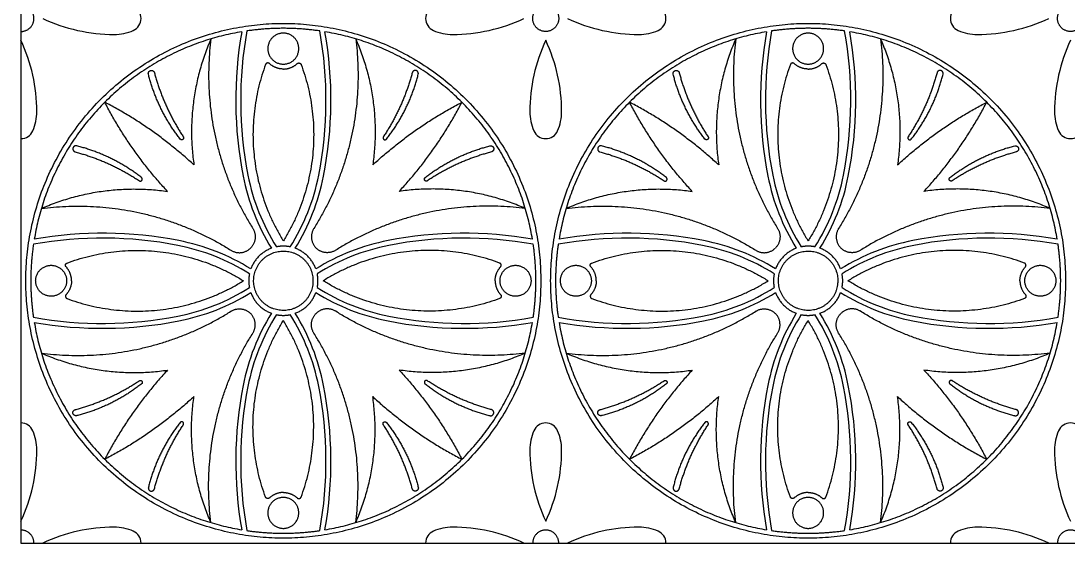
# Model space of a CAD drawing. Header units: millimetres. Extents: x -101 to 102, y -117 to 99.
# Drawn here: x 53.78 to 85.74, y -100.33 to -84.39 of the extents above; entities that cross this region are included whole.
import ezdxf

# ---------------------------------------------------------------- set-up
doc = ezdxf.new("R2010")
doc.units = ezdxf.units.MM
doc.header["$MEASUREMENT"] = 0
doc.layers.add('Layer 03', color=5, linetype='Continuous')

msp = doc.modelspace()

# ---------------------------------------------------------------- linework, layer by layer
at = {"layer": 'Layer 03'}
msp.add_line((53.784, -100.333), (101.825, -100.333), dxfattribs=at)
msp.add_lwpolyline([(53.784, -52.292), (53.784, -100.333)], dxfattribs=at)
for centre, radius, start, end in [((57.054, -84.319), 0.397, 293.5468, 66.4532), ((66.528, -84.319), 0.397, 113.5468, 246.4532), ((73.068, -84.319), 0.397, 293.5468, 66.4532), ((82.542, -84.319), 0.397, 113.5468, 246.4532), ((56.627, -79.691), 5.115, 244.8173, 270), ((66.955, -79.691), 5.115, 270, 295.1827), ((72.64, -79.691), 5.115, 244.8173, 270), ((82.969, -79.691), 5.115, 270, 295.1827), ((49.155, -87.162), 5.115, 360, 25.1827), ((56.627, -83.339), 1.467, 270, 293.5468), ((72.386, -86.811), 12.047, 170.029, 191.1093), ((72.386, -86.811), 11.897, 169.7818, 191.1093), ((51.196, -86.811), 11.897, 348.8907, 10.2182), ((51.196, -86.811), 12.047, 348.8907, 9.971), ((66.955, -83.339), 1.467, 246.4532, 270), ((74.427, -87.162), 5.115, 154.8173, 180), ((65.169, -87.162), 5.115, 360, 25.1827), ((72.64, -83.339), 1.467, 270, 293.5468), ((88.399, -86.811), 12.047, 170.029, 191.1093), ((88.399, -86.811), 11.897, 169.7818, 191.1093), ((67.21, -86.811), 11.897, 348.8907, 10.2182), ((67.21, -86.811), 12.047, 348.8907, 9.971), ((82.969, -83.339), 1.467, 246.4532, 270), ((90.44, -87.162), 5.115, 154.8173, 180), ((52.804, -87.162), 1.467, 336.4532, 0), ((70.778, -87.162), 1.467, 180, 203.5468), ((68.817, -87.162), 1.467, 336.4532, 360), ((86.792, -87.162), 1.467, 180, 203.5468), ((53.784, -87.589), 0.397, 270, 336.4532), ((69.798, -87.589), 0.397, 203.5468, 336.4532), ((85.811, -87.589), 0.397, 203.5468, 336.4532), ((67.017, -87.865), 6.576, 191.1093, 211.8347), ((67.017, -87.865), 6.426, 191.1093, 212.222), ((56.565, -87.865), 6.426, 327.778, 348.8907), ((56.565, -87.865), 6.576, 328.1653, 348.8907), ((83.031, -87.865), 6.576, 191.1093, 211.8347), ((83.031, -87.865), 6.426, 191.1093, 212.222), ((72.578, -87.865), 6.426, 327.778, 348.8907), ((72.578, -87.865), 6.576, 328.1653, 348.8907), ((56.276, -102.921), 11.897, 78.8907, 100.2182), ((56.276, -102.921), 12.047, 78.8907, 99.971), ((67.306, -102.921), 12.047, 80.029, 101.1093), ((67.306, -102.921), 11.897, 79.7818, 101.1093), ((72.289, -102.921), 11.897, 78.8907, 100.2182), ((72.289, -102.921), 12.047, 78.8907, 99.971), ((83.32, -102.921), 12.047, 80.029, 101.1093), ((83.32, -102.921), 11.897, 79.7818, 101.1093), ((57.33, -97.552), 6.426, 57.778, 78.8907), ((57.33, -97.552), 6.576, 58.1653, 78.8907), ((66.252, -97.552), 6.576, 101.1093, 121.8347), ((66.252, -97.552), 6.426, 101.1093, 122.222), ((73.344, -97.552), 6.426, 57.778, 78.8907), ((73.344, -97.552), 6.576, 58.1653, 78.8907), ((82.266, -97.552), 6.576, 101.1093, 121.8347), ((82.266, -97.552), 6.426, 101.1093, 122.222), ((57.33, -87.1), 6.426, 281.1093, 302.222), ((66.252, -87.1), 6.426, 237.778, 258.8907), ((73.344, -87.1), 6.426, 281.1093, 302.222), ((82.266, -87.1), 6.426, 237.778, 258.8907), ((57.33, -87.1), 6.576, 281.1093, 301.8347), ((66.252, -87.1), 6.576, 238.1653, 258.8907), ((73.344, -87.1), 6.576, 281.1093, 301.8347), ((82.266, -87.1), 6.576, 238.1653, 258.8907), ((56.276, -81.731), 11.897, 259.7818, 281.1093), ((56.276, -81.731), 12.047, 260.029, 281.1093), ((67.017, -96.787), 6.576, 148.1653, 168.8907), ((67.017, -96.787), 6.426, 147.778, 168.8907), ((56.565, -96.787), 6.426, 11.1093, 32.222), ((56.565, -96.787), 6.576, 11.1093, 31.8347), ((67.306, -81.731), 12.047, 258.8907, 279.971), ((67.306, -81.731), 11.897, 258.8907, 280.2182), ((72.289, -81.731), 11.897, 259.7818, 281.1093), ((72.289, -81.731), 12.047, 260.029, 281.1093), ((83.031, -96.787), 6.576, 148.1653, 168.8907), ((83.031, -96.787), 6.426, 147.778, 168.8907), ((72.578, -96.787), 6.426, 11.1093, 32.222), ((72.578, -96.787), 6.576, 11.1093, 31.8347), ((83.32, -81.731), 12.047, 258.8907, 279.971), ((83.32, -81.731), 11.897, 258.8907, 280.2182), ((72.386, -97.841), 12.047, 168.8907, 189.971), ((51.196, -97.841), 12.047, 350.029, 11.1093), ((88.399, -97.841), 12.047, 168.8907, 189.971), ((67.21, -97.841), 12.047, 350.029, 11.1093), ((72.386, -97.841), 11.897, 168.8907, 190.2182), ((51.196, -97.841), 11.897, 349.7818, 11.1093), ((88.399, -97.841), 11.897, 168.8907, 190.2182), ((67.21, -97.841), 11.897, 349.7818, 11.1093), ((53.784, -97.063), 0.397, 23.5468, 90), ((69.798, -97.063), 0.397, 23.5468, 156.4532), ((85.811, -97.063), 0.397, 23.5468, 156.4532), ((52.804, -97.49), 1.467, 0, 23.5468), ((70.778, -97.49), 1.467, 156.4532, 180), ((68.817, -97.49), 1.467, 360, 23.5468), ((86.792, -97.49), 1.467, 156.4532, 180), ((49.155, -97.49), 5.115, 334.8173, 0), ((74.427, -97.49), 5.115, 180, 205.1827), ((65.169, -97.49), 5.115, 334.8173, 0), ((90.44, -97.49), 5.115, 180, 205.1827), ((56.627, -104.962), 5.115, 90, 115.1827), ((56.627, -101.314), 1.467, 66.4532, 90), ((57.054, -100.333), 0.397, 360, 66.4532), ((66.528, -100.333), 0.397, 113.5468, 180), ((66.955, -101.314), 1.467, 90, 113.5468), ((66.955, -104.962), 5.115, 64.8173, 90), ((72.64, -104.962), 5.115, 90, 115.1827), ((72.64, -101.314), 1.467, 66.4532, 90), ((73.068, -100.333), 0.397, 360, 66.4532), ((82.542, -100.333), 0.397, 113.5468, 180), ((82.969, -101.314), 1.467, 90, 113.5468), ((82.969, -104.962), 5.115, 64.8173, 90)]:
    msp.add_arc(centre, radius, start, end, dxfattribs=at)
for points, weights, knots in [([(53.784, -84.717), (54.181, -84.717), (54.181, -84.319), (54.181, -83.922), (53.784, -83.922)], [1, 0.707106781187, 1, 0.707106781187, 1], [2.535288, 2.535288, 2.535288, 3.250957, 3.250957, 3.966625, 3.966625, 3.966625]), ([(70.059, -84.618), (70.358, -84.357), (70.097, -84.058), (69.835, -83.759), (69.536, -84.02), (69.237, -84.282), (69.499, -84.581), (69.76, -84.88), (70.059, -84.618)], [1, 0.707106781187, 1, 0.707106781187, 1, 0.707106781187, 1, 0.707106781187, 1], [0, 0, 0, 0.715668, 0.715668, 1.431337, 1.431337, 2.147005, 2.147005, 2.862674, 2.862674, 2.862674]), ([(86.073, -84.618), (86.372, -84.357), (86.11, -84.058), (85.849, -83.759), (85.55, -84.02), (85.251, -84.282), (85.513, -84.581), (85.774, -84.88), (86.073, -84.618)], [1, 0.707106781187, 1, 0.707106781187, 1, 0.707106781187, 1, 0.707106781187, 1], [0, 0, 0, 0.715668, 0.715668, 1.431337, 1.431337, 2.147005, 2.147005, 2.862674, 2.862674, 2.862674]), ([(69.648, -92.326), (69.648, -84.47), (61.791, -84.47), (53.934, -84.47), (53.934, -92.326), (53.934, -100.183), (61.791, -100.183), (69.648, -100.183), (69.648, -92.326)], [1, 0.707106781187, 1, 0.707106781187, 1, 0.707106781187, 1, 0.707106781187, 1], [0, 0, 0, 12.095132, 12.095132, 24.190263, 24.190263, 36.285395, 36.285395, 48.380527, 48.380527, 48.380527]), ([(85.661, -92.326), (85.661, -84.47), (77.805, -84.47), (69.948, -84.47), (69.948, -92.326), (69.948, -100.183), (77.805, -100.183), (85.661, -100.183), (85.661, -92.326)], [1, 0.707106781187, 1, 0.707106781187, 1, 0.707106781187, 1, 0.707106781187, 1], [0, 0, 0, 12.095132, 12.095132, 24.190263, 24.190263, 36.285395, 36.285395, 48.380527, 48.380527, 48.380527]), ([(61.791, -85.713), (61.318, -85.713), (61.318, -85.24), (61.318, -84.768), (61.791, -84.768), (62.263, -84.768), (62.263, -85.24), (62.263, -85.713), (61.791, -85.713)], [1, 0.707106781187, 1, 0.707106781187, 1, 0.707106781187, 1, 0.707106781187, 1], [0, 0, 0, 0.74149, 0.74149, 1.482979, 1.482979, 2.224469, 2.224469, 2.965959, 2.965959, 2.965959]), ([(77.805, -85.713), (77.332, -85.713), (77.332, -85.24), (77.332, -84.768), (77.805, -84.768), (78.277, -84.768), (78.277, -85.24), (78.277, -85.713), (77.805, -85.713)], [1, 0.707106781187, 1, 0.707106781187, 1, 0.707106781187, 1, 0.707106781187, 1], [0, 0, 0, 0.74149, 0.74149, 1.482979, 1.482979, 2.224469, 2.224469, 2.965959, 2.965959, 2.965959]), ([(57.674, -86.022), (57.651, -85.931), (57.742, -85.908), (57.833, -85.884), (57.857, -85.975)], [1, 0.709710540332, 1, 0.709710540332, 1], [0, 0, 0, 0.1478692, 0.1478692, 0.2957383, 0.2957383, 0.2957383]), ([(61.368, -85.697), (61.339, -85.671), (61.301, -85.68), (61.263, -85.689), (61.249, -85.725)], [1, 0.882022710059, 1, 0.882022710059, 1], [0, 0, 0, 0.0718733, 0.0718733, 0.1437467, 0.1437467, 0.1437467]), ([(62.214, -85.697), (62.243, -85.671), (62.281, -85.68), (62.319, -85.689), (62.333, -85.725)], [1, 0.882022710059, 1, 0.882022710059, 1], [0, 0, 0, 0.0718733, 0.0718733, 0.1437467, 0.1437467, 0.1437467]), ([(65.908, -86.022), (65.931, -85.931), (65.84, -85.908), (65.749, -85.884), (65.725, -85.975)], [1, 0.709710540332, 1, 0.709710540332, 1], [0, 0, 0, 0.1478692, 0.1478692, 0.2957383, 0.2957383, 0.2957383]), ([(73.687, -86.022), (73.664, -85.931), (73.755, -85.908), (73.846, -85.884), (73.87, -85.975)], [1, 0.709710540332, 1, 0.709710540332, 1], [0, 0, 0, 0.1478692, 0.1478692, 0.2957383, 0.2957383, 0.2957383]), ([(77.381, -85.697), (77.353, -85.671), (77.315, -85.68), (77.277, -85.689), (77.263, -85.725)], [1, 0.882022710059, 1, 0.882022710059, 1], [0, 0, 0, 0.0718733, 0.0718733, 0.1437467, 0.1437467, 0.1437467]), ([(78.228, -85.697), (78.256, -85.671), (78.295, -85.68), (78.333, -85.689), (78.346, -85.725)], [1, 0.882022710059, 1, 0.882022710059, 1], [0, 0, 0, 0.0718733, 0.0718733, 0.1437467, 0.1437467, 0.1437467]), ([(81.922, -86.022), (81.945, -85.931), (81.854, -85.908), (81.763, -85.884), (81.739, -85.975)], [1, 0.709710540332, 1, 0.709710540332, 1], [0, 0, 0, 0.1478692, 0.1478692, 0.2957383, 0.2957383, 0.2957383]), ([(58.739, -87.931), (58.771, -87.978), (58.724, -88.012), (58.678, -88.045), (58.643, -88)], [1, 0.720840061458, 1, 0.720840061458, 1], [0, 0, 0, 0.0910066, 0.0910066, 0.1820133, 0.1820133, 0.1820133]), ([(64.843, -87.931), (64.811, -87.978), (64.857, -88.012), (64.904, -88.045), (64.939, -88)], [1, 0.720840061458, 1, 0.720840061458, 1], [0, 0, 0, 0.0910066, 0.0910066, 0.1820133, 0.1820133, 0.1820133]), ([(74.753, -87.931), (74.784, -87.978), (74.738, -88.012), (74.692, -88.045), (74.656, -88)], [1, 0.720840061458, 1, 0.720840061458, 1], [0, 0, 0, 0.0910066, 0.0910066, 0.1820133, 0.1820133, 0.1820133]), ([(80.856, -87.931), (80.825, -87.978), (80.871, -88.012), (80.917, -88.045), (80.953, -88)], [1, 0.720840061458, 1, 0.720840061458, 1], [0, 0, 0, 0.0910066, 0.0910066, 0.1820133, 0.1820133, 0.1820133]), ([(55.487, -88.209), (55.396, -88.186), (55.372, -88.277), (55.349, -88.368), (55.44, -88.392)], [1, 0.709710540332, 1, 0.709710540332, 1], [0, 0, 0, 0.1478692, 0.1478692, 0.2957383, 0.2957383, 0.2957383]), ([(68.095, -88.209), (68.186, -88.186), (68.209, -88.277), (68.233, -88.368), (68.142, -88.392)], [1, 0.709710540332, 1, 0.709710540332, 1], [0, 0, 0, 0.1478692, 0.1478692, 0.2957383, 0.2957383, 0.2957383]), ([(71.501, -88.209), (71.41, -88.186), (71.386, -88.277), (71.363, -88.368), (71.453, -88.392)], [1, 0.709710540332, 1, 0.709710540332, 1], [0, 0, 0, 0.1478692, 0.1478692, 0.2957383, 0.2957383, 0.2957383]), ([(84.108, -88.209), (84.2, -88.186), (84.223, -88.277), (84.247, -88.368), (84.156, -88.392)], [1, 0.709710540332, 1, 0.709710540332, 1], [0, 0, 0, 0.1478692, 0.1478692, 0.2957383, 0.2957383, 0.2957383]), ([(57.395, -89.274), (57.443, -89.306), (57.476, -89.26), (57.51, -89.213), (57.465, -89.178)], [1, 0.720840061458, 1, 0.720840061458, 1], [0, 0, 0, 0.0910066, 0.0910066, 0.1820133, 0.1820133, 0.1820133]), ([(66.187, -89.274), (66.139, -89.306), (66.105, -89.26), (66.072, -89.213), (66.117, -89.178)], [1, 0.720840061458, 1, 0.720840061458, 1], [0, 0, 0, 0.0910066, 0.0910066, 0.1820133, 0.1820133, 0.1820133]), ([(73.409, -89.274), (73.457, -89.306), (73.49, -89.26), (73.524, -89.213), (73.479, -89.178)], [1, 0.720840061458, 1, 0.720840061458, 1], [0, 0, 0, 0.0910066, 0.0910066, 0.1820133, 0.1820133, 0.1820133]), ([(82.2, -89.274), (82.153, -89.306), (82.119, -89.26), (82.086, -89.213), (82.131, -89.178)], [1, 0.720840061458, 1, 0.720840061458, 1], [0, 0, 0, 0.0910066, 0.0910066, 0.1820133, 0.1820133, 0.1820133]), ([(62.695, -92.374), (62.743, -91.47), (61.839, -91.422), (60.934, -91.374), (60.886, -92.278), (60.838, -93.183), (61.743, -93.231), (62.647, -93.279), (62.695, -92.374)], [1, 0.707106781187, 1, 0.707106781187, 1, 0.707106781187, 1, 0.707106781187, 1], [0, 0, 0, 1.421558, 1.421558, 2.843116, 2.843116, 4.264675, 4.264675, 5.686233, 5.686233, 5.686233]), ([(78.709, -92.374), (78.757, -91.47), (77.853, -91.422), (76.948, -91.374), (76.9, -92.278), (76.852, -93.183), (77.757, -93.231), (78.661, -93.279), (78.709, -92.374)], [1, 0.707106781187, 1, 0.707106781187, 1, 0.707106781187, 1, 0.707106781187, 1], [0, 0, 0, 1.421558, 1.421558, 2.843116, 2.843116, 4.264675, 4.264675, 5.686233, 5.686233, 5.686233]), ([(55.178, -92.326), (55.178, -91.854), (54.705, -91.854), (54.233, -91.854), (54.233, -92.326), (54.233, -92.799), (54.705, -92.799), (55.178, -92.799), (55.178, -92.326)], [1, 0.707106781187, 1, 0.707106781187, 1, 0.707106781187, 1, 0.707106781187, 1], [0, 0, 0, 0.74149, 0.74149, 1.482979, 1.482979, 2.224469, 2.224469, 2.965959, 2.965959, 2.965959]), ([(55.162, -91.903), (55.135, -91.874), (55.144, -91.836), (55.153, -91.798), (55.19, -91.785)], [1, 0.882022710059, 1, 0.882022710059, 1], [0, 0, 0, 0.0718733, 0.0718733, 0.1437467, 0.1437467, 0.1437467]), ([(68.42, -91.903), (68.447, -91.874), (68.438, -91.836), (68.428, -91.798), (68.392, -91.785)], [1, 0.882022710059, 1, 0.882022710059, 1], [0, 0, 0, 0.0718733, 0.0718733, 0.1437467, 0.1437467, 0.1437467]), ([(68.404, -92.326), (68.404, -92.799), (68.877, -92.799), (69.349, -92.799), (69.349, -92.326), (69.349, -91.854), (68.877, -91.854), (68.404, -91.854), (68.404, -92.326)], [1, 0.707106781187, 1, 0.707106781187, 1, 0.707106781187, 1, 0.707106781187, 1], [0, 0, 0, 0.74149, 0.74149, 1.482979, 1.482979, 2.224469, 2.224469, 2.965959, 2.965959, 2.965959]), ([(71.191, -92.326), (71.191, -91.854), (70.719, -91.854), (70.246, -91.854), (70.246, -92.326), (70.246, -92.799), (70.719, -92.799), (71.191, -92.799), (71.191, -92.326)], [1, 0.707106781187, 1, 0.707106781187, 1, 0.707106781187, 1, 0.707106781187, 1], [0, 0, 0, 0.74149, 0.74149, 1.482979, 1.482979, 2.224469, 2.224469, 2.965959, 2.965959, 2.965959]), ([(71.176, -91.903), (71.149, -91.874), (71.158, -91.836), (71.167, -91.798), (71.204, -91.785)], [1, 0.882022710059, 1, 0.882022710059, 1], [0, 0, 0, 0.0718733, 0.0718733, 0.1437467, 0.1437467, 0.1437467]), ([(84.434, -91.903), (84.46, -91.874), (84.451, -91.836), (84.442, -91.798), (84.405, -91.785)], [1, 0.882022710059, 1, 0.882022710059, 1], [0, 0, 0, 0.0718733, 0.0718733, 0.1437467, 0.1437467, 0.1437467]), ([(84.418, -92.326), (84.418, -92.799), (84.89, -92.799), (85.363, -92.799), (85.363, -92.326), (85.363, -91.854), (84.89, -91.854), (84.418, -91.854), (84.418, -92.326)], [1, 0.707106781187, 1, 0.707106781187, 1, 0.707106781187, 1, 0.707106781187, 1], [0, 0, 0, 0.74149, 0.74149, 1.482979, 1.482979, 2.224469, 2.224469, 2.965959, 2.965959, 2.965959]), ([(55.162, -92.749), (55.135, -92.778), (55.144, -92.816), (55.153, -92.854), (55.19, -92.868)], [1, 0.882022710059, 1, 0.882022710059, 1], [0, 0, 0, 0.0718733, 0.0718733, 0.1437467, 0.1437467, 0.1437467]), ([(68.42, -92.749), (68.447, -92.778), (68.438, -92.816), (68.428, -92.854), (68.392, -92.868)], [1, 0.882022710059, 1, 0.882022710059, 1], [0, 0, 0, 0.0718733, 0.0718733, 0.1437467, 0.1437467, 0.1437467]), ([(71.176, -92.749), (71.149, -92.778), (71.158, -92.816), (71.167, -92.854), (71.204, -92.868)], [1, 0.882022710059, 1, 0.882022710059, 1], [0, 0, 0, 0.0718733, 0.0718733, 0.1437467, 0.1437467, 0.1437467]), ([(84.434, -92.749), (84.46, -92.778), (84.451, -92.816), (84.442, -92.854), (84.405, -92.868)], [1, 0.882022710059, 1, 0.882022710059, 1], [0, 0, 0, 0.0718733, 0.0718733, 0.1437467, 0.1437467, 0.1437467]), ([(57.395, -95.378), (57.443, -95.346), (57.476, -95.393), (57.51, -95.439), (57.465, -95.474)], [1, 0.720840061458, 1, 0.720840061458, 1], [0, 0, 0, 0.0910066, 0.0910066, 0.1820133, 0.1820133, 0.1820133]), ([(66.187, -95.378), (66.139, -95.346), (66.105, -95.393), (66.072, -95.439), (66.117, -95.474)], [1, 0.720840061458, 1, 0.720840061458, 1], [0, 0, 0, 0.0910066, 0.0910066, 0.1820133, 0.1820133, 0.1820133]), ([(73.409, -95.378), (73.457, -95.346), (73.49, -95.393), (73.524, -95.439), (73.479, -95.474)], [1, 0.720840061458, 1, 0.720840061458, 1], [0, 0, 0, 0.0910066, 0.0910066, 0.1820133, 0.1820133, 0.1820133]), ([(82.2, -95.378), (82.153, -95.346), (82.119, -95.393), (82.086, -95.439), (82.131, -95.474)], [1, 0.720840061458, 1, 0.720840061458, 1], [0, 0, 0, 0.0910066, 0.0910066, 0.1820133, 0.1820133, 0.1820133]), ([(55.487, -96.444), (55.396, -96.466), (55.372, -96.376), (55.349, -96.285), (55.44, -96.26)], [1, 0.709710540332, 1, 0.709710540332, 1], [0, 0, 0, 0.1478692, 0.1478692, 0.2957383, 0.2957383, 0.2957383]), ([(68.095, -96.444), (68.186, -96.466), (68.209, -96.376), (68.233, -96.285), (68.142, -96.26)], [1, 0.709710540332, 1, 0.709710540332, 1], [0, 0, 0, 0.1478692, 0.1478692, 0.2957383, 0.2957383, 0.2957383]), ([(71.501, -96.444), (71.41, -96.466), (71.386, -96.376), (71.363, -96.285), (71.453, -96.26)], [1, 0.709710540332, 1, 0.709710540332, 1], [0, 0, 0, 0.1478692, 0.1478692, 0.2957383, 0.2957383, 0.2957383]), ([(84.108, -96.444), (84.2, -96.466), (84.223, -96.376), (84.247, -96.285), (84.156, -96.26)], [1, 0.709710540332, 1, 0.709710540332, 1], [0, 0, 0, 0.1478692, 0.1478692, 0.2957383, 0.2957383, 0.2957383]), ([(58.739, -96.722), (58.771, -96.674), (58.724, -96.641), (58.678, -96.607), (58.643, -96.652)], [1, 0.720840061458, 1, 0.720840061458, 1], [0, 0, 0, 0.0910066, 0.0910066, 0.1820133, 0.1820133, 0.1820133]), ([(64.843, -96.722), (64.811, -96.674), (64.857, -96.641), (64.904, -96.607), (64.939, -96.652)], [1, 0.720840061458, 1, 0.720840061458, 1], [0, 0, 0, 0.0910066, 0.0910066, 0.1820133, 0.1820133, 0.1820133]), ([(74.753, -96.722), (74.784, -96.674), (74.738, -96.641), (74.692, -96.607), (74.656, -96.652)], [1, 0.720840061458, 1, 0.720840061458, 1], [0, 0, 0, 0.0910066, 0.0910066, 0.1820133, 0.1820133, 0.1820133]), ([(80.856, -96.722), (80.825, -96.674), (80.871, -96.641), (80.917, -96.607), (80.953, -96.652)], [1, 0.720840061458, 1, 0.720840061458, 1], [0, 0, 0, 0.0910066, 0.0910066, 0.1820133, 0.1820133, 0.1820133]), ([(57.674, -98.63), (57.651, -98.721), (57.742, -98.745), (57.833, -98.768), (57.857, -98.677)], [1, 0.709710540332, 1, 0.709710540332, 1], [0, 0, 0, 0.1478692, 0.1478692, 0.2957383, 0.2957383, 0.2957383]), ([(65.908, -98.63), (65.931, -98.721), (65.84, -98.745), (65.749, -98.768), (65.725, -98.677)], [1, 0.709710540332, 1, 0.709710540332, 1], [0, 0, 0, 0.1478692, 0.1478692, 0.2957383, 0.2957383, 0.2957383]), ([(73.687, -98.63), (73.664, -98.721), (73.755, -98.745), (73.846, -98.768), (73.87, -98.677)], [1, 0.709710540332, 1, 0.709710540332, 1], [0, 0, 0, 0.1478692, 0.1478692, 0.2957383, 0.2957383, 0.2957383]), ([(81.922, -98.63), (81.945, -98.721), (81.854, -98.745), (81.763, -98.768), (81.739, -98.677)], [1, 0.709710540332, 1, 0.709710540332, 1], [0, 0, 0, 0.1478692, 0.1478692, 0.2957383, 0.2957383, 0.2957383]), ([(61.368, -98.955), (61.339, -98.982), (61.301, -98.973), (61.263, -98.964), (61.249, -98.927)], [1, 0.882022710059, 1, 0.882022710059, 1], [0, 0, 0, 0.0718733, 0.0718733, 0.1437467, 0.1437467, 0.1437467]), ([(61.791, -98.94), (62.263, -98.94), (62.263, -99.412), (62.263, -99.884), (61.791, -99.884), (61.318, -99.884), (61.318, -99.412), (61.318, -98.94), (61.791, -98.94)], [1, 0.707106781187, 1, 0.707106781187, 1, 0.707106781187, 1, 0.707106781187, 1], [0, 0, 0, 0.74149, 0.74149, 1.482979, 1.482979, 2.224469, 2.224469, 2.965959, 2.965959, 2.965959]), ([(62.214, -98.955), (62.243, -98.982), (62.281, -98.973), (62.319, -98.964), (62.333, -98.927)], [1, 0.882022710059, 1, 0.882022710059, 1], [0, 0, 0, 0.0718733, 0.0718733, 0.1437467, 0.1437467, 0.1437467]), ([(77.381, -98.955), (77.353, -98.982), (77.315, -98.973), (77.277, -98.964), (77.263, -98.927)], [1, 0.882022710059, 1, 0.882022710059, 1], [0, 0, 0, 0.0718733, 0.0718733, 0.1437467, 0.1437467, 0.1437467]), ([(77.805, -98.94), (78.277, -98.94), (78.277, -99.412), (78.277, -99.884), (77.805, -99.884), (77.332, -99.884), (77.332, -99.412), (77.332, -98.94), (77.805, -98.94)], [1, 0.707106781187, 1, 0.707106781187, 1, 0.707106781187, 1, 0.707106781187, 1], [0, 0, 0, 0.74149, 0.74149, 1.482979, 1.482979, 2.224469, 2.224469, 2.965959, 2.965959, 2.965959]), ([(78.228, -98.955), (78.256, -98.982), (78.295, -98.973), (78.333, -98.964), (78.346, -98.927)], [1, 0.882022710059, 1, 0.882022710059, 1], [0, 0, 0, 0.0718733, 0.0718733, 0.1437467, 0.1437467, 0.1437467]), ([(70.195, -100.333), (70.195, -99.936), (69.798, -99.936), (69.401, -99.936), (69.401, -100.333)], [1, 0.707106781187, 1, 0.707106781187, 1], [0.388283, 0.388283, 0.388283, 1.103952, 1.103952, 1.81962, 1.81962, 1.81962]), ([(86.209, -100.333), (86.209, -99.936), (85.811, -99.936), (85.414, -99.936), (85.414, -100.333)], [1, 0.707106781187, 1, 0.707106781187, 1], [3.250957, 3.250957, 3.250957, 3.966625, 3.966625, 4.682294, 4.682294, 4.682294])]:
    msp.add_rational_spline(points, weights, degree=2, knots=knots, dxfattribs=at)
for points, weights in [([(62.904, -84.701), (61.791, -84.538), (60.678, -84.701)], [1, 0.989509383949, 1]), ([(78.918, -84.701), (77.805, -84.538), (76.691, -84.701)], [1, 0.989509383949, 1]), ([(60.521, -84.725), (55.096, -85.632), (54.19, -91.056)], [1, 0.813983032114, 1]), ([(59.582, -84.943), (58.773, -86.793), (59.063, -88.791)], [1, 0.961553592503, 1]), ([(59.582, -84.943), (59.183, -88.064), (60.859, -90.727)], [1, 0.941205046371, 1]), ([(64, -84.943), (64.399, -88.064), (62.723, -90.727)], [1, 0.941205046371, 1]), ([(69.392, -91.056), (68.486, -85.632), (63.061, -84.725)], [1, 0.813983032114, 1]), ([(64, -84.943), (64.809, -86.793), (64.519, -88.791)], [1, 0.961553592503, 1]), ([(76.534, -84.725), (71.11, -85.632), (70.203, -91.056)], [1, 0.813983032114, 1]), ([(75.596, -84.943), (74.787, -86.793), (75.076, -88.791)], [1, 0.961553592503, 1]), ([(75.596, -84.943), (75.196, -88.064), (76.873, -90.727)], [1, 0.941205046371, 1]), ([(80.013, -84.943), (80.413, -88.064), (78.736, -90.727)], [1, 0.941205046371, 1]), ([(85.406, -91.056), (84.499, -85.632), (79.075, -84.725)], [1, 0.813983032114, 1]), ([(80.013, -84.943), (80.822, -86.793), (80.533, -88.791)], [1, 0.961553592503, 1]), ([(61.249, -85.725), (60.201, -88.551), (61.791, -91.111)], [1, 0.8980497236, 1]), ([(61.791, -85.863), (61.547, -85.863), (61.368, -85.697)], [1, 0.931018332382, 1]), ([(61.791, -85.863), (62.035, -85.863), (62.214, -85.697)], [1, 0.931018332382, 1]), ([(62.333, -85.725), (63.381, -88.551), (61.791, -91.111)], [1, 0.8980497236, 1]), ([(77.263, -85.725), (76.215, -88.551), (77.805, -91.111)], [1, 0.8980497236, 1]), ([(77.805, -85.863), (77.561, -85.863), (77.381, -85.697)], [1, 0.931018332382, 1]), ([(77.805, -85.863), (78.049, -85.863), (78.228, -85.697)], [1, 0.931018332382, 1]), ([(78.346, -85.725), (79.394, -88.551), (77.805, -91.111)], [1, 0.8980497236, 1]), ([(58.643, -88), (57.948, -87.115), (57.674, -86.022)], [1, 0.978077150988, 1]), ([(57.857, -85.975), (58.137, -87.025), (58.739, -87.931)], [1, 0.986717573799, 1]), ([(65.725, -85.975), (65.445, -87.025), (64.843, -87.931)], [1, 0.986717573799, 1]), ([(64.939, -88), (65.634, -87.115), (65.908, -86.022)], [1, 0.978077150988, 1]), ([(74.656, -88), (73.961, -87.115), (73.687, -86.022)], [1, 0.978077150988, 1]), ([(73.87, -85.975), (74.151, -87.025), (74.753, -87.931)], [1, 0.986717573799, 1]), ([(81.739, -85.975), (81.459, -87.025), (80.856, -87.931)], [1, 0.986717573799, 1]), ([(80.953, -88), (81.648, -87.115), (81.922, -86.022)], [1, 0.978077150988, 1]), ([(59.063, -88.791), (57.832, -87.65), (56.342, -86.877)], [1, 0.990949380545, 1]), ([(58.256, -89.598), (57.114, -88.367), (56.342, -86.877)], [1, 0.990949380545, 1]), ([(64.519, -88.791), (65.75, -87.65), (67.24, -86.877)], [1, 0.990949380545, 1]), ([(65.326, -89.598), (66.468, -88.367), (67.24, -86.877)], [1, 0.990949380545, 1]), ([(75.076, -88.791), (73.845, -87.65), (72.355, -86.877)], [1, 0.990949380545, 1]), ([(74.269, -89.598), (73.128, -88.367), (72.355, -86.877)], [1, 0.990949380545, 1]), ([(80.533, -88.791), (81.764, -87.65), (83.254, -86.877)], [1, 0.990949380545, 1]), ([(81.34, -89.598), (82.481, -88.367), (83.254, -86.877)], [1, 0.990949380545, 1]), ([(55.44, -88.392), (56.49, -88.672), (57.395, -89.274)], [1, 0.986717573799, 1]), ([(57.465, -89.178), (56.579, -88.483), (55.487, -88.209)], [1, 0.978077150988, 1]), ([(66.117, -89.178), (67.003, -88.483), (68.095, -88.209)], [1, 0.978077150988, 1]), ([(68.142, -88.392), (67.092, -88.672), (66.187, -89.274)], [1, 0.986717573799, 1]), ([(71.453, -88.392), (72.504, -88.672), (73.409, -89.274)], [1, 0.986717573799, 1]), ([(73.479, -89.178), (72.593, -88.483), (71.501, -88.209)], [1, 0.978077150988, 1]), ([(82.131, -89.178), (83.016, -88.483), (84.108, -88.209)], [1, 0.978077150988, 1]), ([(84.156, -88.392), (83.105, -88.672), (82.2, -89.274)], [1, 0.986717573799, 1]), ([(54.408, -90.118), (56.257, -89.308), (58.256, -89.598)], [1, 0.961553592503, 1]), ([(69.174, -90.118), (67.324, -89.308), (65.326, -89.598)], [1, 0.961553592503, 1]), ([(70.421, -90.118), (72.271, -89.308), (74.269, -89.598)], [1, 0.961553592503, 1]), ([(85.188, -90.118), (83.338, -89.308), (81.34, -89.598)], [1, 0.961553592503, 1]), ([(54.408, -90.118), (57.529, -89.718), (60.191, -91.394)], [1, 0.941205046371, 1]), ([(69.174, -90.118), (66.053, -89.718), (63.391, -91.394)], [1, 0.941205046371, 1]), ([(70.421, -90.118), (73.542, -89.718), (76.205, -91.394)], [1, 0.941205046371, 1]), ([(85.188, -90.118), (82.067, -89.718), (79.404, -91.394)], [1, 0.941205046371, 1]), ([(60.859, -90.727), (61.065, -91.054), (60.792, -91.327)], [1, 0.781557933382, 1]), ([(62.723, -90.727), (62.517, -91.054), (62.79, -91.327)], [1, 0.781557933382, 1]), ([(76.873, -90.727), (77.079, -91.054), (76.805, -91.327)], [1, 0.781557933382, 1]), ([(78.736, -90.727), (78.531, -91.054), (78.804, -91.327)], [1, 0.781557933382, 1]), ([(54.165, -91.213), (54.003, -92.326), (54.165, -93.44)], [1, 0.989509383949, 1]), ([(60.191, -91.394), (60.518, -91.6), (60.792, -91.327)], [1, 0.781557933382, 1]), ([(61.43, -91.334), (60.967, -91.502), (60.798, -91.966)], [1, 0.906023045483, 1]), ([(62.001, -91.291), (61.791, -91.249), (61.581, -91.291)], [1, 0.980044529604, 1]), ([(62.783, -91.966), (62.615, -91.502), (62.151, -91.334)], [1, 0.906023045483, 1]), ([(63.391, -91.394), (63.063, -91.6), (62.79, -91.327)], [1, 0.781557933382, 1]), ([(69.417, -93.44), (69.579, -92.326), (69.417, -91.213)], [1, 0.989509383949, 1]), ([(70.179, -91.213), (70.016, -92.326), (70.179, -93.44)], [1, 0.989509383949, 1]), ([(76.205, -91.394), (76.532, -91.6), (76.805, -91.327)], [1, 0.781557933382, 1]), ([(77.444, -91.334), (76.981, -91.502), (76.812, -91.966)], [1, 0.906023045483, 1]), ([(78.014, -91.291), (77.805, -91.249), (77.595, -91.291)], [1, 0.980044529604, 1]), ([(78.797, -91.966), (78.629, -91.502), (78.165, -91.334)], [1, 0.906023045483, 1]), ([(79.404, -91.394), (79.077, -91.6), (78.804, -91.327)], [1, 0.781557933382, 1]), ([(85.43, -93.44), (85.593, -92.326), (85.43, -91.213)], [1, 0.989509383949, 1]), ([(55.19, -91.785), (58.015, -90.736), (60.575, -92.326)], [1, 0.8980497236, 1]), ([(68.392, -91.785), (65.566, -90.736), (63.006, -92.326)], [1, 0.8980497236, 1]), ([(71.204, -91.785), (74.029, -90.736), (76.589, -92.326)], [1, 0.8980497236, 1]), ([(84.405, -91.785), (81.58, -90.736), (79.02, -92.326)], [1, 0.8980497236, 1]), ([(55.328, -92.326), (55.328, -92.082), (55.162, -91.903)], [1, 0.931018332382, 1]), ([(68.254, -92.326), (68.254, -92.082), (68.42, -91.903)], [1, 0.931018332382, 1]), ([(71.341, -92.326), (71.341, -92.082), (71.176, -91.903)], [1, 0.931018332382, 1]), ([(84.268, -92.326), (84.268, -92.082), (84.434, -91.903)], [1, 0.931018332382, 1]), ([(55.328, -92.326), (55.328, -92.57), (55.162, -92.749)], [1, 0.931018332382, 1]), ([(55.19, -92.868), (58.015, -93.916), (60.575, -92.326)], [1, 0.8980497236, 1]), ([(60.756, -92.116), (60.714, -92.326), (60.756, -92.536)], [1, 0.980044529603, 1]), ([(62.826, -92.536), (62.868, -92.326), (62.826, -92.116)], [1, 0.980044529604, 1]), ([(68.392, -92.868), (65.566, -93.916), (63.006, -92.326)], [1, 0.8980497236, 1]), ([(68.254, -92.326), (68.254, -92.57), (68.42, -92.749)], [1, 0.931018332382, 1]), ([(71.341, -92.326), (71.341, -92.57), (71.176, -92.749)], [1, 0.931018332382, 1]), ([(71.204, -92.868), (74.029, -93.916), (76.589, -92.326)], [1, 0.8980497236, 1]), ([(76.77, -92.116), (76.727, -92.326), (76.77, -92.536)], [1, 0.980044529603, 1]), ([(78.839, -92.536), (78.882, -92.326), (78.839, -92.116)], [1, 0.980044529604, 1]), ([(84.405, -92.868), (81.58, -93.916), (79.02, -92.326)], [1, 0.8980497236, 1]), ([(84.268, -92.326), (84.268, -92.57), (84.434, -92.749)], [1, 0.931018332382, 1]), ([(60.798, -92.687), (60.967, -93.15), (61.43, -93.319)], [1, 0.906023045483, 1]), ([(62.151, -93.319), (62.615, -93.15), (62.783, -92.687)], [1, 0.906023045483, 1]), ([(76.812, -92.687), (76.981, -93.15), (77.444, -93.319)], [1, 0.906023045483, 1]), ([(78.165, -93.319), (78.629, -93.15), (78.797, -92.687)], [1, 0.906023045483, 1]), ([(54.408, -94.535), (57.529, -94.934), (60.191, -93.258)], [1, 0.941205046371, 1]), ([(60.191, -93.258), (60.518, -93.052), (60.792, -93.326)], [1, 0.781557933382, 1]), ([(63.391, -93.258), (63.063, -93.052), (62.79, -93.326)], [1, 0.781557933382, 1]), ([(69.174, -94.535), (66.053, -94.934), (63.391, -93.258)], [1, 0.941205046371, 1]), ([(70.421, -94.535), (73.542, -94.934), (76.205, -93.258)], [1, 0.941205046371, 1]), ([(76.205, -93.258), (76.532, -93.052), (76.805, -93.326)], [1, 0.781557933382, 1]), ([(79.404, -93.258), (79.077, -93.052), (78.804, -93.326)], [1, 0.781557933382, 1]), ([(85.188, -94.535), (82.067, -94.934), (79.404, -93.258)], [1, 0.941205046371, 1]), ([(54.19, -93.596), (55.096, -99.021), (60.521, -99.927)], [1, 0.813983032114, 1]), ([(60.859, -93.926), (61.065, -93.599), (60.792, -93.326)], [1, 0.781557933382, 1]), ([(61.249, -98.927), (60.201, -96.102), (61.791, -93.542)], [1, 0.8980497236, 1]), ([(61.581, -93.361), (61.791, -93.404), (62.001, -93.361)], [1, 0.980044529524, 1]), ([(62.333, -98.927), (63.381, -96.102), (61.791, -93.542)], [1, 0.8980497236, 1]), ([(62.723, -93.926), (62.517, -93.599), (62.79, -93.326)], [1, 0.781557933382, 1]), ([(62.723, -93.926), (62.517, -93.599), (62.79, -93.326)], [1, 0.781557933382, 1]), ([(63.061, -99.927), (68.486, -99.021), (69.392, -93.596)], [1, 0.813983032114, 1]), ([(70.203, -93.596), (71.11, -99.021), (76.534, -99.927)], [1, 0.813983032114, 1]), ([(76.873, -93.926), (77.079, -93.599), (76.805, -93.326)], [1, 0.781557933382, 1]), ([(77.263, -98.927), (76.215, -96.102), (77.805, -93.542)], [1, 0.8980497236, 1]), ([(77.595, -93.361), (77.805, -93.404), (78.014, -93.361)], [1, 0.980044529524, 1]), ([(78.346, -98.927), (79.394, -96.102), (77.805, -93.542)], [1, 0.8980497236, 1]), ([(78.736, -93.926), (78.531, -93.599), (78.804, -93.326)], [1, 0.781557933382, 1]), ([(78.736, -93.926), (78.531, -93.599), (78.804, -93.326)], [1, 0.781557933382, 1]), ([(79.075, -99.927), (84.499, -99.021), (85.406, -93.596)], [1, 0.813983032114, 1]), ([(59.582, -99.71), (59.183, -96.589), (60.859, -93.926)], [1, 0.941205046371, 1]), ([(64, -99.71), (64.399, -96.589), (62.723, -93.926)], [1, 0.941205046371, 1]), ([(75.596, -99.71), (75.196, -96.589), (76.873, -93.926)], [1, 0.941205046371, 1]), ([(80.013, -99.71), (80.413, -96.589), (78.736, -93.926)], [1, 0.941205046371, 1]), ([(54.408, -94.535), (56.257, -95.344), (58.256, -95.054)], [1, 0.961553592503, 1]), ([(69.174, -94.535), (67.324, -95.344), (65.326, -95.054)], [1, 0.961553592503, 1]), ([(70.421, -94.535), (72.271, -95.344), (74.269, -95.054)], [1, 0.961553592503, 1]), ([(85.188, -94.535), (83.338, -95.344), (81.34, -95.054)], [1, 0.961553592503, 1]), ([(58.256, -95.054), (57.114, -96.285), (56.342, -97.776)], [1, 0.990949380545, 1]), ([(65.326, -95.054), (66.468, -96.285), (67.24, -97.776)], [1, 0.990949380545, 1]), ([(74.269, -95.054), (73.128, -96.285), (72.355, -97.776)], [1, 0.990949380545, 1]), ([(81.34, -95.054), (82.481, -96.285), (83.254, -97.776)], [1, 0.990949380545, 1]), ([(55.44, -96.26), (56.49, -95.98), (57.395, -95.378)], [1, 0.986717573799, 1]), ([(57.465, -95.474), (56.579, -96.17), (55.487, -96.444)], [1, 0.978077150988, 1]), ([(66.117, -95.474), (67.003, -96.17), (68.095, -96.444)], [1, 0.978077150988, 1]), ([(68.142, -96.26), (67.092, -95.98), (66.187, -95.378)], [1, 0.986717573799, 1]), ([(71.453, -96.26), (72.504, -95.98), (73.409, -95.378)], [1, 0.986717573799, 1]), ([(73.479, -95.474), (72.593, -96.17), (71.501, -96.444)], [1, 0.978077150988, 1]), ([(82.131, -95.474), (83.016, -96.17), (84.108, -96.444)], [1, 0.978077150988, 1]), ([(84.156, -96.26), (83.105, -95.98), (82.2, -95.378)], [1, 0.986717573799, 1]), ([(59.063, -95.862), (57.832, -97.003), (56.342, -97.776)], [1, 0.990949380545, 1]), ([(59.582, -99.71), (58.773, -97.86), (59.063, -95.862)], [1, 0.961553592503, 1]), ([(64, -99.71), (64.809, -97.86), (64.519, -95.862)], [1, 0.961553592503, 1]), ([(64.519, -95.862), (65.75, -97.003), (67.24, -97.776)], [1, 0.990949380545, 1]), ([(75.076, -95.862), (73.845, -97.003), (72.355, -97.776)], [1, 0.990949380545, 1]), ([(75.596, -99.71), (74.787, -97.86), (75.076, -95.862)], [1, 0.961553592503, 1]), ([(80.013, -99.71), (80.822, -97.86), (80.533, -95.862)], [1, 0.961553592503, 1]), ([(80.533, -95.862), (81.764, -97.003), (83.254, -97.776)], [1, 0.990949380545, 1]), ([(58.643, -96.652), (57.948, -97.538), (57.674, -98.63)], [1, 0.978077150988, 1]), ([(57.857, -98.677), (58.137, -97.627), (58.739, -96.722)], [1, 0.986717573799, 1]), ([(65.725, -98.677), (65.445, -97.627), (64.843, -96.722)], [1, 0.986717573799, 1]), ([(64.939, -96.652), (65.634, -97.538), (65.908, -98.63)], [1, 0.978077150988, 1]), ([(74.656, -96.652), (73.961, -97.538), (73.687, -98.63)], [1, 0.978077150988, 1]), ([(73.87, -98.677), (74.151, -97.627), (74.753, -96.722)], [1, 0.986717573799, 1]), ([(81.739, -98.677), (81.459, -97.627), (80.856, -96.722)], [1, 0.986717573799, 1]), ([(80.953, -96.652), (81.648, -97.538), (81.922, -98.63)], [1, 0.978077150988, 1]), ([(61.791, -98.789), (61.547, -98.789), (61.368, -98.955)], [1, 0.931018332382, 1]), ([(61.791, -98.789), (62.035, -98.789), (62.214, -98.955)], [1, 0.931018332382, 1]), ([(77.805, -98.789), (77.561, -98.789), (77.381, -98.955)], [1, 0.931018332382, 1]), ([(77.805, -98.789), (78.049, -98.789), (78.228, -98.955)], [1, 0.931018332382, 1]), ([(54.181, -100.333), (54.181, -99.936), (53.784, -99.936)], [1, 0.707106781187, 1]), ([(60.678, -99.952), (61.791, -100.115), (62.904, -99.952)], [1, 0.989509383949, 1]), ([(76.691, -99.952), (77.805, -100.115), (78.918, -99.952)], [1, 0.989509383949, 1])]:
    msp.add_rational_spline(points, weights, degree=2, dxfattribs=at)

doc.saveas('drawing.dxf')
